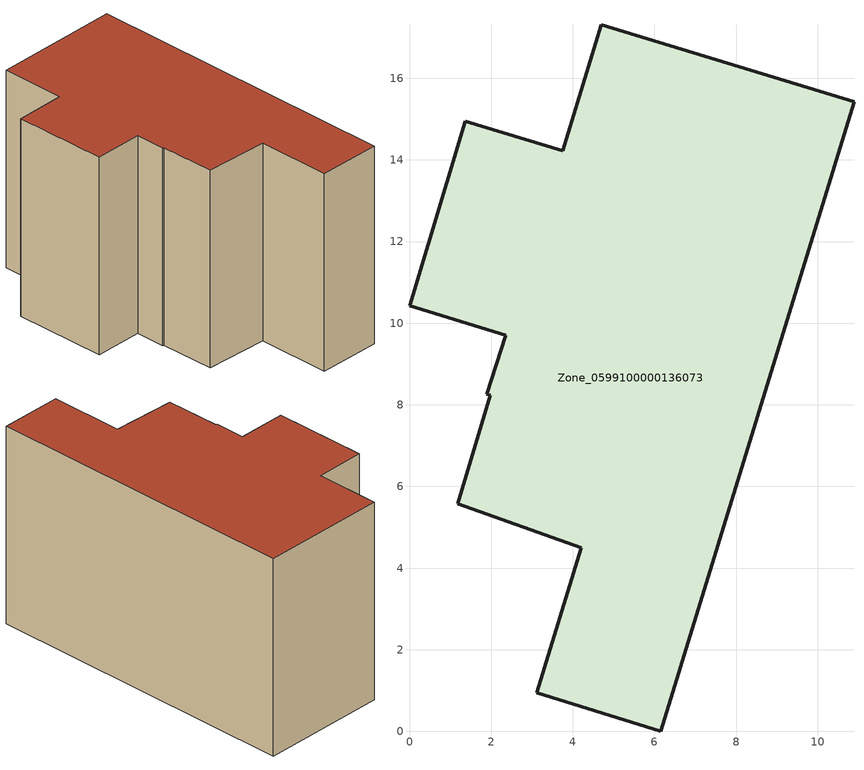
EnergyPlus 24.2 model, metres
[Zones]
Zone_0599100000136073
 floor ground (C_G): 1.89,8.25 2.36,9.71 0,10.42 1.36,14.95 3.75,14.23 4.7,17.31 10.89,15.42 6.16,0 3.11,0.94 4.21,4.5 1.18,5.57 1.98,8.24 z0
 wall outside (C_F): 6.16,0 10.89,15.42 4.7,17.31 3.75,14.23 1.36,14.95 0,10.42 2.36,9.71 1.89,8.25 1.98,8.24 1.18,5.57 4.21,4.5 3.11,0.94 6.16,0 z0:10.22
 roof outside (C_R): 2.36,9.71 1.89,8.25 1.98,8.24 1.18,5.57 4.21,4.5 3.11,0.94 6.16,0 10.89,15.42 4.7,17.31 3.75,14.23 1.36,14.95 0,10.42 z10.22
[BUILDING]
Pand.0599100000136073: North Axis=0; Terrain=City; Loads Convergence Tolerance Value=0.04; Temperature Convergence Tolerance Value=0.4; Solar Distribution=FullExterior; Maximum Number of Warmup Days=25; Minimum Number of Warmup Days=1
[Site:Location]
Rotterdam.The.Hague.AP_ZH_NLD Design_Conditions: Latitude=51.96; Longitude=4.45; Time Zone=1; Elevation=-4.5
[SITE:GROUNDTEMPERATURE:BUILDINGSURFACE]
18, 18, 18, 18, 18, 18, 18, 18, 18, 18, 18, 18
[MATERIAL] Thermal Absorptance=0.9; Solar Absorptance=0.7; Visible Absorptance=0.7
Name | Roughness | Thickness | Conductivity | Density | Specific Heat
G.TC.1946 | MediumSmooth | 0.15 | 1 | 540 | 1210
F.TC.1946 | Rough | 0.3 | 0.857143 | 1920 | 840
R.TC.1946 | MediumRough | 0.2 | 0.909091 | 1500 | 1000
[CONSTRUCTION]
C_G: G.TC.1946
C_F: F.TC.1946
C_R: R.TC.1946
[ZONE]
Zone_0599100000136073: Type=1; Multiplier=1; Ceiling Height=Autocalculate; Volume=Autocalculate; Floor Area=autocalculate; Part of Total Floor Area=Yes
[ZONEINFILTRATION:DESIGNFLOWRATE]
Infil_Zone_0599100000136073: Zone or ZoneList or Space or SpaceList=Zone_0599100000136073; Schedule=AlwaysOn; Design Flow Rate Calculation Method=Flow/Area; Flow Rate per Floor Area=0.003; Constant Term Coefficient=1; Temperature Term Coefficient=0; Velocity Term Coefficient=0; Velocity Squared Term Coefficient=0
[HVACTEMPLATE:ZONE:IDEALLOADSAIRSYSTEM]
Zone_0599100000136073: Maximum Heating Supply Air Temperature=50; Minimum Cooling Supply Air Temperature=13; Maximum Heating Supply Air Humidity Ratio=0.0156; Minimum Cooling Supply Air Humidity Ratio=0.0077; Heating Limit=NoLimit; Cooling Limit=NoLimit; Dehumidification Control Type=ConstantSensibleHeatRatio; Cooling Sensible Heat Ratio=0.7; Dehumidification Setpoint=60; Humidification Control Type=None; Humidification Setpoint=30; Outdoor Air Method=None; Outdoor Air Flow Rate per Person=0.00944; Outdoor Air Flow Rate per Zone Floor Area=0; Outdoor Air Flow Rate per Zone=0; Demand Controlled Ventilation Type=None; Outdoor Air Economizer Type=NoEconomizer; Heat Recovery Type=None; Sensible Heat Recovery Effectiveness=0.7; Latent Heat Recovery Effectiveness=0.65
[ZONECONTROL:THERMOSTAT]
ThermostatControl_Zone_0599100000136073: Zone or ZoneList=Zone_0599100000136073; Control Type Schedule=DualSetpointControlType; Control 1=Thermostat_Zone_0599100000136073; Temperature Difference Between Cutout And Setpoint=0
[THERMOSTATSETPOINT:DUALSETPOINT]
Thermostat_Zone_0599100000136073: Heating Setpoint Temperature Schedule=HeatingSetpoint_Zone_0599100000136073; Cooling Setpoint Temperature Schedule=CoolingSetpoint_Zone_0599100000136073
[SCHEDULE:COMPACT]
HeatingSetpoint_Zone_0599100000136073: Through: 12/31, For: AllDays, Until: 24:00, 21
CoolingSetpoint_Zone_0599100000136073: Through: 12/31, For: AllDays, Until: 24:00, 24
DualSetpointControlType: Through: 12/31, For: AllDays, Until: 24:00, 4
AlwaysOn: Through: 12/31, For: AllDays, Until: 24:00, 1
